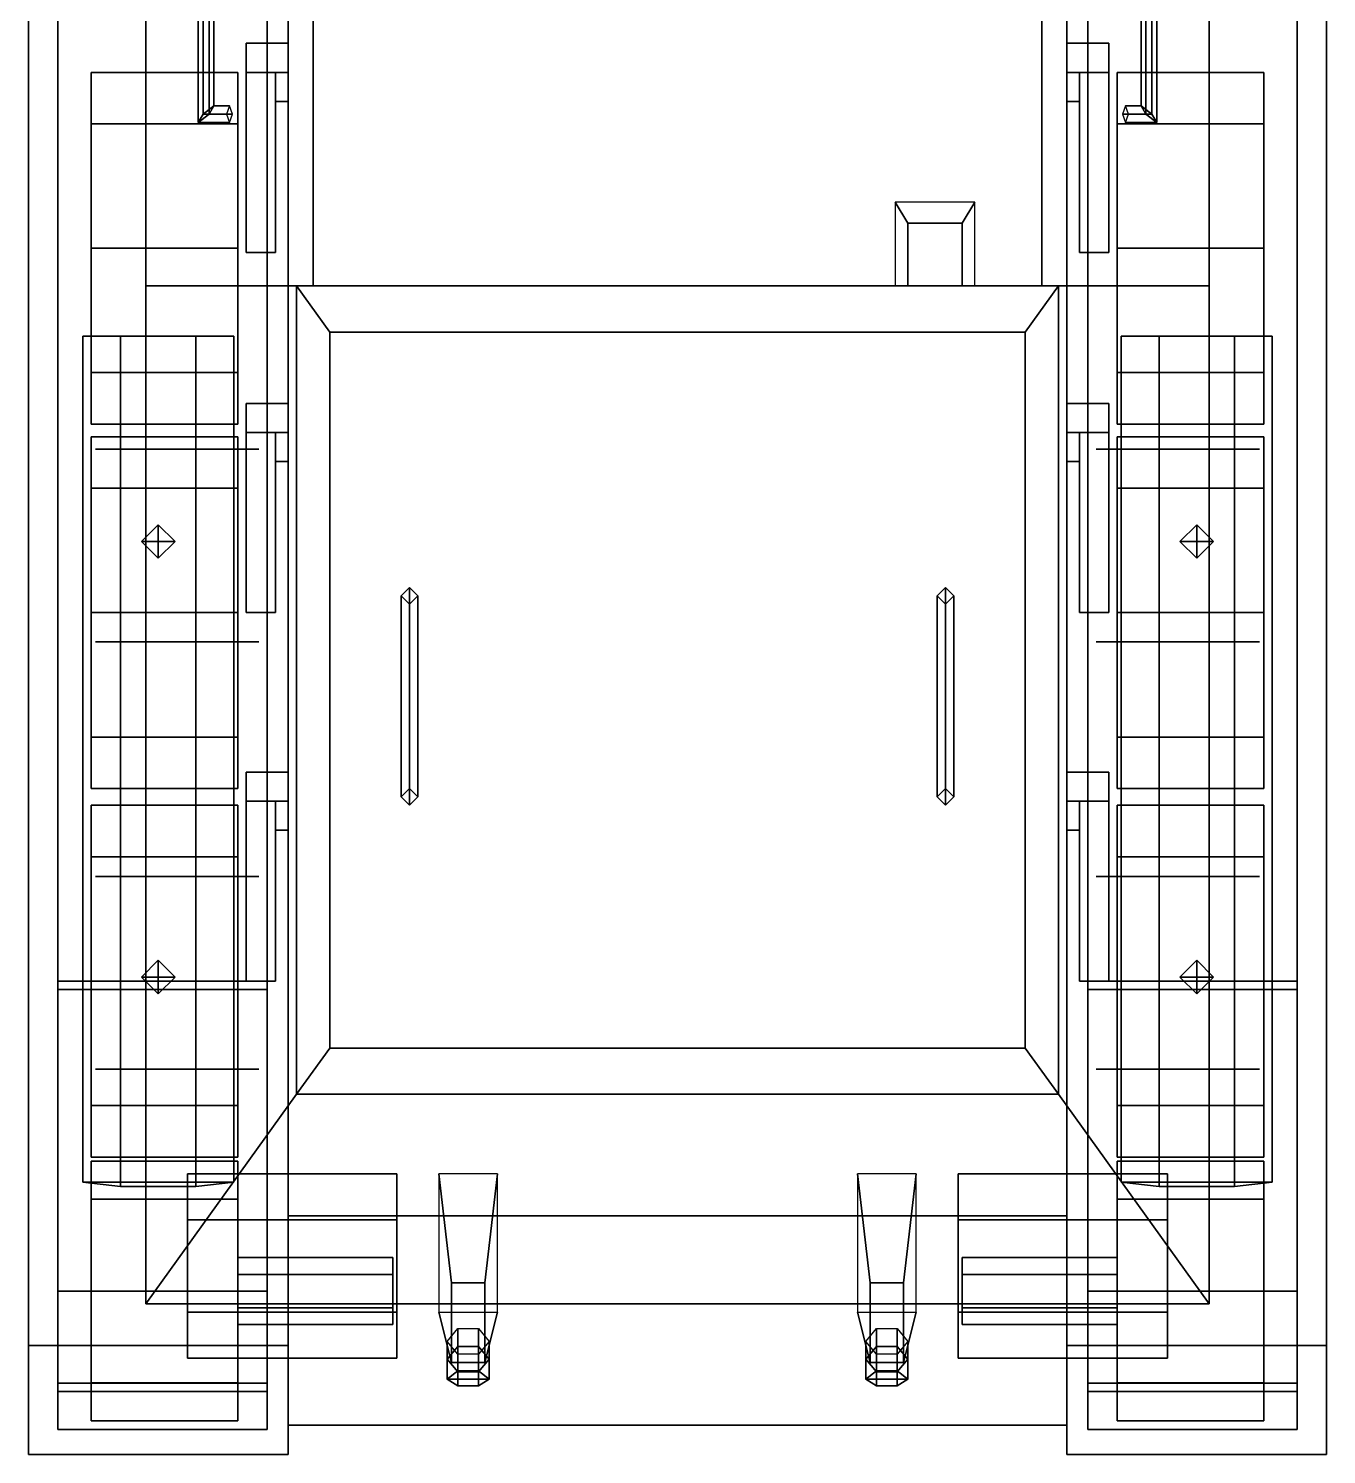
# Model space of a CAD drawing. Extents: x -1.55 to 1.55, y -2.96 to 5.2.
# Drawn here: x -1.55 to 1.55, y -2.96 to 0.445 of the extents above; entities that cross this region are included whole.
import ezdxf

# ---------------------------------------------------------------- set-up
doc = ezdxf.new("R2010")
doc.units = 0
doc.layers.get('0').update_dxf_attribs({"linetype": 'CONTINUOUS'})
for name, color, linetype in [('MUDGUARDS', 4, 'CONTINUOUS'), ('TORSION', 5, 'CONTINUOUS'), ('TRACKS', 6, 'CONTINUOUS'), ('WHEELS', 2, 'CONTINUOUS')]:
    doc.layers.add(name, color=color, linetype=linetype)

msp = doc.modelspace()

# ---------------------------------------------------------------- linework, layer by layer
for points in [[(-0.93, 2.32, 0.38), (-0.93, -2.39, 0.38), (-0.93, -2.89, 0.84), (-0.93, 2.89, 0.71)], [(-0.93, 2.89, 0.71), (-0.93, -2.89, 0.84), (-0.93, -2.6, 1.11), (-0.93, 2.37, 1.11)], [(0.93, -2.89, 0.84), (0.93, -2.39, 0.38), (0.93, 2.32, 0.38), (0.93, 2.89, 0.71)], [(0.93, -2.6, 1.11), (0.93, -2.89, 0.84), (0.93, 2.89, 0.71), (0.93, 2.37, 1.11)], [(-1.27, 2.37, 1.11), (-1.27, -0.17, 1.11), (-0.87, -0.17, 1.96), (-0.87, 1.25, 1.96)], [(-0.93, 2.37, 1.11), (-0.93, -2.6, 1.11), (-1.27, -2.6, 1.11), (-1.27, 2.37, 1.11)], [(0.87, -0.17, 1.96), (1.27, -0.17, 1.11), (1.27, 2.37, 1.11), (0.87, 1.25, 1.96)], [(1.27, 2.37, 1.11), (1.27, -2.6, 1.11), (0.93, -2.6, 1.11), (0.93, 2.37, 1.11)], [(0.93, 2.32, 0.38), (0.93, -2.39, 0.38), (-0.93, -2.39, 0.38), (-0.93, 2.32, 0.38)], [(-0.87, 1.25, 1.96), (-0.87, -0.17, 1.96), (0.87, -0.17, 1.96), (0.87, 1.25, 1.96)], [(-1.1188, 0.97, 1.5702), (-1.1447, 0.99, 1.5587), (-1.1447, 0.22, 1.5587), (-1.1188, 0.24, 1.5702)], [(-1.1447, 0.99, 1.5587), (-1.1332, 0.97, 1.5328), (-1.1332, 0.24, 1.5328), (-1.1447, 0.22, 1.5587)], [(1.1188, 0.24, 1.5702), (1.1447, 0.22, 1.5587), (1.1447, 0.99, 1.5587), (1.1188, 0.97, 1.5702)], [(1.1447, 0.22, 1.5587), (1.1332, 0.24, 1.5328), (1.1332, 0.97, 1.5328), (1.1447, 0.99, 1.5587)], [(-1.1332, 0.97, 1.5328), (-1.1073, 0.95, 1.5443), (-1.1073, 0.26, 1.5443), (-1.1332, 0.24, 1.5328)], [(-1.1073, 0.95, 1.5443), (-1.1188, 0.97, 1.5702), (-1.1188, 0.24, 1.5702), (-1.1073, 0.26, 1.5443)], [(1.1073, 0.26, 1.5443), (1.1188, 0.24, 1.5702), (1.1188, 0.97, 1.5702), (1.1073, 0.95, 1.5443)], [(1.1332, 0.24, 1.5328), (1.1073, 0.26, 1.5443), (1.1073, 0.95, 1.5443), (1.1332, 0.97, 1.5328)], [(-1.1188, 0.24, 1.5702), (-1.1447, 0.22, 1.5587), (-1.07, 0.22, 1.53), (-1.0628, 0.24, 1.5487)], [(-1.1447, 0.22, 1.5587), (-1.1332, 0.24, 1.5328), (-1.0772, 0.24, 1.5113), (-1.07, 0.22, 1.53)], [(-1.1332, 0.24, 1.5328), (-1.1073, 0.26, 1.5443), (-1.07, 0.26, 1.53), (-1.0772, 0.24, 1.5113)], [(-1.1073, 0.26, 1.5443), (-1.1188, 0.24, 1.5702), (-1.0628, 0.24, 1.5487), (-1.07, 0.26, 1.53)], [(1.1188, 0.24, 1.5702), (1.1073, 0.26, 1.5443), (1.07, 0.26, 1.53), (1.0628, 0.24, 1.5487)], [(1.1447, 0.22, 1.5587), (1.1188, 0.24, 1.5702), (1.0628, 0.24, 1.5487), (1.07, 0.22, 1.53)], [(1.1073, 0.26, 1.5443), (1.1332, 0.24, 1.5328), (1.0772, 0.24, 1.5113), (1.07, 0.26, 1.53)], [(1.1332, 0.24, 1.5328), (1.1447, 0.22, 1.5587), (1.07, 0.22, 1.53), (1.0772, 0.24, 1.5113)], [(0.55, -0.17, 2.02), (0.55, -0.02, 2.02), (0.52, 0.03, 1.96), (0.52, -0.17, 1.96)], [(0.55, -0.02, 2.02), (0.68, -0.02, 2.02), (0.71, 0.03, 1.96), (0.52, 0.03, 1.96)], [(0.71, -0.17, 1.96), (0.71, 0.03, 1.96), (0.68, -0.02, 2.02), (0.68, -0.17, 2.02)], [(0.68, -0.17, 2.02), (0.68, -0.02, 2.02), (0.55, -0.02, 2.02), (0.55, -0.17, 2.02)], [(-1.27, -0.17, 1.11), (-1.27, -2.6, 1.11), (-0.91, -2.1, 1.59), (-0.91, -0.17, 1.59)], [(-0.87, -0.17, 1.96), (-1.27, -0.17, 1.11), (1.27, -0.17, 1.11), (0.87, -0.17, 1.96)], [(-0.91, -0.17, 1.59), (-0.91, -2.1, 1.59), (-0.83, -1.99, 1.69), (-0.83, -0.28, 1.69)], [(0.83, -0.28, 1.69), (0.91, -0.17, 1.59), (-0.91, -0.17, 1.59), (-0.83, -0.28, 1.69)], [(0.52, -0.17, 1.96), (0.71, -0.17, 1.96), (0.68, -0.17, 2.02), (0.55, -0.17, 2.02)], [(0.83, -1.99, 1.69), (0.91, -2.1, 1.59), (0.91, -0.17, 1.59), (0.83, -0.28, 1.69)], [(0.91, -2.1, 1.59), (1.27, -2.6, 1.11), (1.27, -0.17, 1.11), (0.91, -0.17, 1.59)], [(-1.15, -0.29, 1.4141), (-1.33, -0.29, 1.4141), (-1.42, -0.29, 1.57), (-1.06, -0.29, 1.57)], [(-1.06, -0.29, 1.57), (-1.42, -0.29, 1.57), (-1.33, -0.29, 1.7259), (-1.15, -0.29, 1.7259)], [(-1.42, -0.29, 1.57), (-1.33, -0.29, 1.4141), (-1.33, -2.32, 1.4141), (-1.42, -2.31, 1.57)], [(-1.33, -0.29, 1.7259), (-1.42, -0.29, 1.57), (-1.42, -2.31, 1.57), (-1.33, -2.31, 1.7259)], [(-1.33, -0.29, 1.4141), (-1.15, -0.29, 1.4141), (-1.15, -2.32, 1.4141), (-1.33, -2.32, 1.4141)], [(-1.15, -0.29, 1.7259), (-1.33, -0.29, 1.7259), (-1.33, -2.31, 1.7259), (-1.15, -2.31, 1.7259)], [(-1.15, -0.29, 1.4141), (-1.06, -0.29, 1.57), (-1.06, -2.31, 1.57), (-1.15, -2.32, 1.4141)], [(-1.06, -0.29, 1.57), (-1.15, -0.29, 1.7259), (-1.15, -2.31, 1.7259), (-1.06, -2.31, 1.57)], [(-0.83, -0.28, 1.69), (-0.83, -1.99, 1.69), (0.83, -1.99, 1.69), (0.83, -0.28, 1.69)], [(1.15, -0.29, 1.7259), (1.06, -0.29, 1.57), (1.06, -2.31, 1.57), (1.15, -2.31, 1.7259)], [(1.06, -0.29, 1.57), (1.15, -0.29, 1.4141), (1.15, -2.32, 1.4141), (1.06, -2.31, 1.57)], [(1.42, -0.29, 1.57), (1.06, -0.29, 1.57), (1.15, -0.29, 1.7259), (1.33, -0.29, 1.7259)], [(1.33, -0.29, 1.4141), (1.15, -0.29, 1.4141), (1.06, -0.29, 1.57), (1.42, -0.29, 1.57)], [(1.33, -0.29, 1.7259), (1.15, -0.29, 1.7259), (1.15, -2.31, 1.7259), (1.33, -2.31, 1.7259)], [(1.15, -0.29, 1.4141), (1.33, -0.29, 1.4141), (1.33, -2.32, 1.4141), (1.15, -2.32, 1.4141)], [(1.42, -0.29, 1.57), (1.33, -0.29, 1.7259), (1.33, -2.31, 1.7259), (1.42, -2.31, 1.57)], [(1.33, -0.29, 1.4141), (1.42, -0.29, 1.57), (1.42, -2.31, 1.57), (1.33, -2.32, 1.4141)], [(-1.3, -0.56, 1.33), (-1.1, -0.56, 1.33), (-1, -0.56, 1.47), (-1.39, -0.56, 1.47)], [(-1.1, -0.56, 1.33), (-1.3, -0.56, 1.33), (-1.39, -0.56, 1.47), (-1, -0.56, 1.47)], [(1.3, -0.56, 1.33), (1.1, -0.56, 1.33), (1, -0.56, 1.47), (1.39, -0.56, 1.47)], [(1.1, -0.56, 1.33), (1.3, -0.56, 1.33), (1.39, -0.56, 1.47), (1, -0.56, 1.47)], [(-1.24, -0.74, 1.72), (-1.28, -0.78, 1.72), (-1.24, -0.78, 1.78)], [(-1.2, -0.78, 1.72), (-1.24, -0.74, 1.72), (-1.24, -0.78, 1.78)], [(1.24, -0.74, 1.72), (1.2, -0.78, 1.72), (1.24, -0.78, 1.78)], [(1.28, -0.78, 1.72), (1.24, -0.74, 1.72), (1.24, -0.78, 1.78)], [(-1.28, -0.78, 1.72), (-1.24, -0.82, 1.72), (-1.24, -0.78, 1.78)], [(-1.24, -0.82, 1.72), (-1.2, -0.78, 1.72), (-1.24, -0.78, 1.78)], [(1.2, -0.78, 1.72), (1.24, -0.82, 1.72), (1.24, -0.78, 1.78)], [(1.24, -0.82, 1.72), (1.28, -0.78, 1.72), (1.24, -0.78, 1.78)], [(-0.66, -0.91, 1.83), (-0.64, -0.89, 1.85), (-0.64, -0.89, 1.69), (-0.66, -0.91, 1.69)], [(-0.64, -0.89, 1.85), (-0.66, -0.91, 1.83), (-0.66, -1.39, 1.83), (-0.64, -1.41, 1.85)], [(-0.64, -0.93, 1.81), (-0.66, -0.91, 1.83), (-0.66, -0.91, 1.69), (-0.64, -0.93, 1.69)], [(-0.66, -0.91, 1.83), (-0.64, -0.93, 1.81), (-0.64, -1.37, 1.81), (-0.66, -1.39, 1.83)], [(-0.64, -0.89, 1.85), (-0.62, -0.91, 1.83), (-0.62, -0.91, 1.69), (-0.64, -0.89, 1.69)], [(-0.62, -0.91, 1.83), (-0.64, -0.89, 1.85), (-0.64, -1.41, 1.85), (-0.62, -1.39, 1.83)], [(-0.62, -0.91, 1.83), (-0.64, -0.93, 1.81), (-0.64, -0.93, 1.69), (-0.62, -0.91, 1.69)], [(-0.64, -0.93, 1.81), (-0.62, -0.91, 1.83), (-0.62, -1.39, 1.83), (-0.64, -1.37, 1.81)], [(0.62, -0.91, 1.83), (0.64, -0.89, 1.85), (0.64, -0.89, 1.69), (0.62, -0.91, 1.69)], [(0.64, -0.89, 1.85), (0.62, -0.91, 1.83), (0.62, -1.39, 1.83), (0.64, -1.41, 1.85)], [(0.64, -0.93, 1.81), (0.62, -0.91, 1.83), (0.62, -0.91, 1.69), (0.64, -0.93, 1.69)], [(0.62, -0.91, 1.83), (0.64, -0.93, 1.81), (0.64, -1.37, 1.81), (0.62, -1.39, 1.83)], [(0.64, -0.89, 1.85), (0.66, -0.91, 1.83), (0.66, -0.91, 1.69), (0.64, -0.89, 1.69)], [(0.66, -0.91, 1.83), (0.64, -0.89, 1.85), (0.64, -1.41, 1.85), (0.66, -1.39, 1.83)], [(0.66, -0.91, 1.83), (0.64, -0.93, 1.81), (0.64, -0.93, 1.69), (0.66, -0.91, 1.69)], [(0.64, -0.93, 1.81), (0.66, -0.91, 1.83), (0.66, -1.39, 1.83), (0.64, -1.37, 1.81)], [(-1.3, -1.02, 1.33), (-1.1, -1.02, 1.33), (-1, -1.02, 1.47), (-1.39, -1.02, 1.47)], [(-1.1, -1.02, 1.33), (-1.3, -1.02, 1.33), (-1.39, -1.02, 1.47), (-1, -1.02, 1.47)], [(1.3, -1.02, 1.33), (1.1, -1.02, 1.33), (1, -1.02, 1.47), (1.39, -1.02, 1.47)], [(1.1, -1.02, 1.33), (1.3, -1.02, 1.33), (1.39, -1.02, 1.47), (1, -1.02, 1.47)], [(-0.66, -1.39, 1.83), (-0.64, -1.37, 1.81), (-0.64, -1.37, 1.69), (-0.66, -1.39, 1.69)], [(-0.64, -1.41, 1.85), (-0.66, -1.39, 1.83), (-0.66, -1.39, 1.69), (-0.64, -1.41, 1.69)], [(-0.64, -1.37, 1.81), (-0.62, -1.39, 1.83), (-0.62, -1.39, 1.69), (-0.64, -1.37, 1.69)], [(-0.62, -1.39, 1.83), (-0.64, -1.41, 1.85), (-0.64, -1.41, 1.69), (-0.62, -1.39, 1.69)], [(0.62, -1.39, 1.83), (0.64, -1.37, 1.81), (0.64, -1.37, 1.69), (0.62, -1.39, 1.69)], [(0.64, -1.41, 1.85), (0.62, -1.39, 1.83), (0.62, -1.39, 1.69), (0.64, -1.41, 1.69)], [(0.64, -1.37, 1.81), (0.66, -1.39, 1.83), (0.66, -1.39, 1.69), (0.64, -1.37, 1.69)], [(0.66, -1.39, 1.83), (0.64, -1.41, 1.85), (0.64, -1.41, 1.69), (0.66, -1.39, 1.69)], [(-1.3, -1.58, 1.33), (-1.1, -1.58, 1.33), (-1, -1.58, 1.47), (-1.39, -1.58, 1.47)], [(-1.1, -1.58, 1.33), (-1.3, -1.58, 1.33), (-1.39, -1.58, 1.47), (-1, -1.58, 1.47)], [(1.3, -1.58, 1.33), (1.1, -1.58, 1.33), (1, -1.58, 1.47), (1.39, -1.58, 1.47)], [(1.1, -1.58, 1.33), (1.3, -1.58, 1.33), (1.39, -1.58, 1.47), (1, -1.58, 1.47)], [(-1.24, -1.78, 1.72), (-1.28, -1.82, 1.72), (-1.24, -1.82, 1.78)], [(-1.2, -1.82, 1.72), (-1.24, -1.78, 1.72), (-1.24, -1.82, 1.78)], [(1.24, -1.78, 1.72), (1.2, -1.82, 1.72), (1.24, -1.82, 1.78)], [(1.28, -1.82, 1.72), (1.24, -1.78, 1.72), (1.24, -1.82, 1.78)], [(-1.28, -1.82, 1.72), (-1.24, -1.86, 1.72), (-1.24, -1.82, 1.78)], [(-1.24, -1.86, 1.72), (-1.2, -1.82, 1.72), (-1.24, -1.82, 1.78)], [(1.2, -1.82, 1.72), (1.24, -1.86, 1.72), (1.24, -1.82, 1.78)], [(1.24, -1.86, 1.72), (1.28, -1.82, 1.72), (1.24, -1.82, 1.78)], [(-0.83, -1.99, 1.69), (-0.91, -2.1, 1.59), (0.91, -2.1, 1.59), (0.83, -1.99, 1.69)], [(-1.1, -2.04, 1.33), (-1.3, -2.04, 1.33), (-1.39, -2.04, 1.47), (-1, -2.04, 1.47)], [(-1.3, -2.04, 1.33), (-1.1, -2.04, 1.33), (-1, -2.04, 1.47), (-1.39, -2.04, 1.47)], [(1.1, -2.04, 1.33), (1.3, -2.04, 1.33), (1.39, -2.04, 1.47), (1, -2.04, 1.47)], [(1.3, -2.04, 1.33), (1.1, -2.04, 1.33), (1, -2.04, 1.47), (1.39, -2.04, 1.47)], [(-0.91, -2.1, 1.59), (-1.27, -2.6, 1.11), (1.27, -2.6, 1.11), (0.91, -2.1, 1.59)], [(-1.06, -2.31, 1.57), (-1.42, -2.31, 1.57), (-1.33, -2.32, 1.4141), (-1.15, -2.32, 1.4141)], [(-1.15, -2.31, 1.7259), (-1.33, -2.31, 1.7259), (-1.42, -2.31, 1.57), (-1.06, -2.31, 1.57)], [(-1.17, -2.73, 1.52), (-1.17, -2.29, 1.52), (-1.17, -2.4, 1.3295), (-1.17, -2.62, 1.3295)], [(-0.67, -2.29, 1.52), (-0.67, -2.4, 1.3295), (-1.17, -2.4, 1.3295), (-1.17, -2.29, 1.52)], [(-1.17, -2.62, 1.7105), (-1.17, -2.4, 1.7105), (-1.17, -2.29, 1.52), (-1.17, -2.73, 1.52)], [(-0.67, -2.4, 1.7105), (-0.67, -2.29, 1.52), (-1.17, -2.29, 1.52), (-1.17, -2.4, 1.7105)], [(-0.67, -2.62, 1.3295), (-0.67, -2.4, 1.3295), (-0.67, -2.29, 1.52), (-0.67, -2.73, 1.52)], [(-0.67, -2.73, 1.52), (-0.67, -2.29, 1.52), (-0.67, -2.4, 1.7105), (-0.67, -2.62, 1.7105)], [(-0.57, -2.62, 1.07), (-0.54, -2.74, 1.21), (-0.54, -2.55, 1.39), (-0.57, -2.29, 1.39)], [(-0.57, -2.29, 1.39), (-0.54, -2.55, 1.39), (-0.46, -2.55, 1.39), (-0.43, -2.29, 1.39)], [(-0.46, -2.55, 1.39), (-0.46, -2.74, 1.21), (-0.43, -2.62, 1.07), (-0.43, -2.29, 1.39)], [(0.43, -2.29, 1.39), (0.46, -2.55, 1.39), (0.54, -2.55, 1.39), (0.57, -2.29, 1.39)], [(0.43, -2.62, 1.07), (0.46, -2.74, 1.21), (0.46, -2.55, 1.39), (0.43, -2.29, 1.39)], [(0.54, -2.55, 1.39), (0.54, -2.74, 1.21), (0.57, -2.62, 1.07), (0.57, -2.29, 1.39)], [(1.17, -2.4, 1.7105), (1.17, -2.29, 1.52), (0.67, -2.29, 1.52), (0.67, -2.4, 1.7105)], [(1.17, -2.29, 1.52), (1.17, -2.4, 1.3295), (0.67, -2.4, 1.3295), (0.67, -2.29, 1.52)], [(0.67, -2.62, 1.7105), (0.67, -2.4, 1.7105), (0.67, -2.29, 1.52), (0.67, -2.73, 1.52)], [(0.67, -2.73, 1.52), (0.67, -2.29, 1.52), (0.67, -2.4, 1.3295), (0.67, -2.62, 1.3295)], [(1.33, -2.31, 1.7259), (1.15, -2.31, 1.7259), (1.06, -2.31, 1.57), (1.42, -2.31, 1.57)], [(1.42, -2.31, 1.57), (1.06, -2.31, 1.57), (1.15, -2.32, 1.4141), (1.33, -2.32, 1.4141)], [(1.17, -2.73, 1.52), (1.17, -2.29, 1.52), (1.17, -2.4, 1.7105), (1.17, -2.62, 1.7105)], [(1.17, -2.62, 1.3295), (1.17, -2.4, 1.3295), (1.17, -2.29, 1.52), (1.17, -2.73, 1.52)], [(-0.67, -2.62, 1.7105), (-0.67, -2.4, 1.7105), (-1.17, -2.4, 1.7105), (-1.17, -2.62, 1.7105)], [(-0.67, -2.4, 1.3295), (-0.67, -2.62, 1.3295), (-1.17, -2.62, 1.3295), (-1.17, -2.4, 1.3295)], [(-0.93, -2.89, 0.84), (-0.93, -2.39, 0.38), (0.93, -2.39, 0.38), (0.93, -2.89, 0.84)], [(1.17, -2.62, 1.7105), (1.17, -2.4, 1.7105), (0.67, -2.4, 1.7105), (0.67, -2.62, 1.7105)], [(1.17, -2.4, 1.3295), (1.17, -2.62, 1.3295), (0.67, -2.62, 1.3295), (0.67, -2.4, 1.3295)], [(-0.68, -2.53, 0.6293), (-0.68, -2.49, 0.56), (-1.05, -2.49, 0.56), (-1.05, -2.53, 0.6293)], [(-0.68, -2.49, 0.56), (-0.68, -2.53, 0.4907), (-1.05, -2.53, 0.4907), (-1.05, -2.49, 0.56)], [(-0.68, -2.53, 0.4907), (-0.68, -2.49, 0.56), (-0.68, -2.61, 0.6293), (-0.68, -2.65, 0.56)], [(0.68, -2.61, 0.6293), (0.68, -2.61, 0.6293), (0.68, -2.49, 0.56), (0.68, -2.53, 0.4907)], [(1.05, -2.53, 0.6293), (1.05, -2.49, 0.56), (0.68, -2.49, 0.56), (0.68, -2.53, 0.6293)], [(1.05, -2.49, 0.56), (1.05, -2.53, 0.4907), (0.68, -2.53, 0.4907), (0.68, -2.49, 0.56)], [(-0.68, -2.61, 0.6293), (-0.68, -2.53, 0.6293), (-1.05, -2.53, 0.6293), (-1.05, -2.61, 0.6293)], [(-0.68, -2.53, 0.4907), (-0.68, -2.61, 0.4907), (-1.05, -2.61, 0.4907), (-1.05, -2.53, 0.4907)], [(-0.68, -2.61, 0.4907), (-0.68, -2.53, 0.4907), (-0.68, -2.65, 0.56), (-0.68, -2.61, 0.4907)], [(-0.54, -2.55, 1.39), (-0.54, -2.74, 1.21), (-0.46, -2.74, 1.21), (-0.46, -2.55, 1.39)], [(0.46, -2.55, 1.39), (0.46, -2.74, 1.21), (0.54, -2.74, 1.21), (0.54, -2.55, 1.39)], [(0.68, -2.65, 0.56), (0.68, -2.61, 0.6293), (0.68, -2.53, 0.4907), (0.68, -2.61, 0.4907)], [(1.05, -2.61, 0.6293), (1.05, -2.53, 0.6293), (0.68, -2.53, 0.6293), (0.68, -2.61, 0.6293)], [(1.05, -2.53, 0.4907), (1.05, -2.61, 0.4907), (0.68, -2.61, 0.4907), (0.68, -2.53, 0.4907)], [(-0.67, -2.62, 1.3295), (-0.67, -2.73, 1.52), (-1.17, -2.73, 1.52), (-1.17, -2.62, 1.3295)], [(-0.67, -2.73, 1.52), (-0.67, -2.62, 1.7105), (-1.17, -2.62, 1.7105), (-1.17, -2.73, 1.52)], [(-0.68, -2.65, 0.56), (-0.68, -2.61, 0.6293), (-1.05, -2.61, 0.6293), (-1.05, -2.65, 0.56)], [(-0.68, -2.61, 0.4907), (-0.68, -2.65, 0.56), (-1.05, -2.65, 0.56), (-1.05, -2.61, 0.4907)], [(-0.93, -2.6, 1.11), (-0.93, -2.89, 0.84), (0.93, -2.89, 0.84), (0.93, -2.6, 1.11)], [(-0.43, -2.62, 1.07), (-0.46, -2.74, 1.21), (-0.54, -2.74, 1.21), (-0.57, -2.62, 1.07)], [(0.57, -2.62, 1.07), (0.54, -2.74, 1.21), (0.46, -2.74, 1.21), (0.43, -2.62, 1.07)], [(1.17, -2.73, 1.52), (1.17, -2.62, 1.7105), (0.67, -2.62, 1.7105), (0.67, -2.73, 1.52)], [(1.17, -2.62, 1.3295), (1.17, -2.73, 1.52), (0.67, -2.73, 1.52), (0.67, -2.62, 1.3295)], [(1.05, -2.65, 0.56), (1.05, -2.61, 0.6293), (0.68, -2.61, 0.6293), (0.68, -2.65, 0.56)], [(1.05, -2.61, 0.4907), (1.05, -2.65, 0.56), (0.68, -2.65, 0.56), (0.68, -2.61, 0.4907)], [(-0.55, -2.69, 1.17), (-0.525, -2.6594, 1.1394), (-0.525, -2.7018, 1.097), (-0.55, -2.7324, 1.1276)], [(-0.525, -2.6594, 1.1394), (-0.475, -2.6594, 1.1394), (-0.475, -2.7018, 1.097), (-0.525, -2.7018, 1.097)], [(-0.475, -2.6594, 1.1394), (-0.45, -2.69, 1.17), (-0.45, -2.7324, 1.1276), (-0.475, -2.7018, 1.097)], [(0.45, -2.69, 1.17), (0.475, -2.6594, 1.1394), (0.475, -2.7018, 1.097), (0.45, -2.7324, 1.1276)], [(0.475, -2.6594, 1.1394), (0.525, -2.6594, 1.1394), (0.525, -2.7018, 1.097), (0.475, -2.7018, 1.097)], [(0.525, -2.6594, 1.1394), (0.55, -2.69, 1.17), (0.55, -2.7324, 1.1276), (0.525, -2.7018, 1.097)], [(-0.525, -2.7206, 1.2006), (-0.55, -2.69, 1.17), (-0.55, -2.7324, 1.1276), (-0.525, -2.763, 1.1582)], [(-0.55, -2.7324, 1.1276), (-0.525, -2.7018, 1.097), (-0.525, -2.76, 1.06), (-0.55, -2.78, 1.11)], [(-0.525, -2.7018, 1.097), (-0.475, -2.7018, 1.097), (-0.475, -2.76, 1.06), (-0.525, -2.76, 1.06)], [(-0.475, -2.7206, 1.2006), (-0.525, -2.7206, 1.2006), (-0.525, -2.763, 1.1582), (-0.475, -2.763, 1.1582)], [(-0.45, -2.69, 1.17), (-0.475, -2.7206, 1.2006), (-0.475, -2.763, 1.1582), (-0.45, -2.7324, 1.1276)], [(-0.475, -2.7018, 1.097), (-0.45, -2.7324, 1.1276), (-0.45, -2.78, 1.11), (-0.475, -2.76, 1.06)], [(0.475, -2.7206, 1.2006), (0.45, -2.69, 1.17), (0.45, -2.7324, 1.1276), (0.475, -2.763, 1.1582)], [(0.45, -2.7324, 1.1276), (0.475, -2.7018, 1.097), (0.475, -2.76, 1.06), (0.45, -2.78, 1.11)], [(0.475, -2.7018, 1.097), (0.525, -2.7018, 1.097), (0.525, -2.76, 1.06), (0.475, -2.76, 1.06)], [(0.525, -2.7206, 1.2006), (0.475, -2.7206, 1.2006), (0.475, -2.763, 1.1582), (0.525, -2.763, 1.1582)], [(0.55, -2.69, 1.17), (0.525, -2.7206, 1.2006), (0.525, -2.763, 1.1582), (0.55, -2.7324, 1.1276)], [(0.525, -2.7018, 1.097), (0.55, -2.7324, 1.1276), (0.55, -2.78, 1.11), (0.525, -2.76, 1.06)], [(-0.525, -2.763, 1.1582), (-0.55, -2.7324, 1.1276), (-0.55, -2.78, 1.11), (-0.525, -2.7961, 1.16)], [(-0.45, -2.7324, 1.1276), (-0.475, -2.763, 1.1582), (-0.475, -2.7961, 1.16), (-0.45, -2.78, 1.11)], [(0.475, -2.763, 1.1582), (0.45, -2.7324, 1.1276), (0.45, -2.78, 1.11), (0.475, -2.7961, 1.16)], [(0.55, -2.7324, 1.1276), (0.525, -2.763, 1.1582), (0.525, -2.7961, 1.16), (0.55, -2.78, 1.11)], [(-0.45, -2.78, 1.11), (-0.55, -2.78, 1.11), (-0.525, -2.76, 1.06), (-0.475, -2.76, 1.06)], [(-0.475, -2.7961, 1.16), (-0.525, -2.7961, 1.16), (-0.55, -2.78, 1.11), (-0.45, -2.78, 1.11)], [(-0.475, -2.763, 1.1582), (-0.525, -2.763, 1.1582), (-0.525, -2.7961, 1.16), (-0.475, -2.7961, 1.16)], [(0.55, -2.78, 1.11), (0.45, -2.78, 1.11), (0.475, -2.76, 1.06), (0.525, -2.76, 1.06)], [(0.525, -2.7961, 1.16), (0.475, -2.7961, 1.16), (0.45, -2.78, 1.11), (0.55, -2.78, 1.11)], [(0.525, -2.763, 1.1582), (0.475, -2.763, 1.1582), (0.475, -2.7961, 1.16), (0.525, -2.7961, 1.16)]]:
    msp.add_3dface(points)
at = {"layer": 'MUDGUARDS'}
for points in [[(-0.93, -2.7, 1.11), (-0.93, 2.86, 1.11), (-1.55, 2.86, 1.11), (-1.55, -2.7, 1.11)], [(-1.55, -2.7, 1.11), (-1.55, 2.86, 1.11), (-0.93, 2.86, 1.11), (-0.93, -2.7, 1.11)], [(0.93, -2.7, 1.11), (0.93, 2.86, 1.11), (1.55, 2.86, 1.11), (1.55, -2.7, 1.11)], [(1.55, -2.7, 1.11), (1.55, 2.86, 1.11), (0.93, 2.86, 1.11), (0.93, -2.7, 1.11)], [(-0.93, -2.7, 1.11), (-0.93, -2.6, 1.11), (-0.93, -2.89, 0.84), (-0.93, -2.96, 0.95)], [(-0.93, -2.96, 0.95), (-0.93, -2.89, 0.84), (-0.93, -2.6, 1.11), (-0.93, -2.7, 1.11)], [(0.93, -2.7, 1.11), (0.93, -2.6, 1.11), (0.93, -2.89, 0.84), (0.93, -2.96, 0.95)], [(0.93, -2.96, 0.95), (0.93, -2.89, 0.84), (0.93, -2.6, 1.11), (0.93, -2.7, 1.11)], [(-0.93, -2.96, 0.95), (-0.93, -2.7, 1.11), (-1.55, -2.7, 1.11), (-1.55, -2.96, 0.95)], [(-1.55, -2.96, 0.95), (-1.55, -2.7, 1.11), (-0.93, -2.7, 1.11), (-0.93, -2.96, 0.95)], [(1.55, -2.96, 0.95), (1.55, -2.7, 1.11), (0.93, -2.7, 1.11), (0.93, -2.96, 0.95)], [(0.93, -2.96, 0.95), (0.93, -2.7, 1.11), (1.55, -2.7, 1.11), (1.55, -2.96, 0.95)]]:
    msp.add_3dface(points, dxfattribs=at)
at = {"layer": 'TORSION'}
for points in [[(-0.93, 0.4093, 0.44), (-0.93, 0.34, 0.4), (-1.03, 0.34, 0.4), (-1.03, 0.4093, 0.44)], [(-1.03, 0.4093, 0.44), (-1.03, 0.34, 0.4), (-1.03, 0.34, 0.56), (-1.03, 0.4093, 0.52)], [(-0.93, 0.4093, 0.52), (-0.93, 0.4093, 0.44), (-1.03, 0.4093, 0.44), (-1.03, 0.4093, 0.52)], [(-0.93, 0.34, 0.56), (-0.93, 0.4093, 0.52), (-1.03, 0.4093, 0.52), (-1.03, 0.34, 0.56)], [(1.03, 0.4093, 0.44), (1.03, 0.34, 0.4), (0.93, 0.34, 0.4), (0.93, 0.4093, 0.44)], [(1.03, 0.34, 0.56), (1.03, 0.4093, 0.52), (0.93, 0.4093, 0.52), (0.93, 0.34, 0.56)], [(1.03, 0.4093, 0.52), (1.03, 0.4093, 0.44), (0.93, 0.4093, 0.44), (0.93, 0.4093, 0.52)], [(1.03, 0.34, 0.56), (1.03, 0.34, 0.4), (1.03, 0.4093, 0.44), (1.03, 0.4093, 0.52)], [(-1.03, 0.34, 0.4), (-1.03, -0.09, 0.38), (-1.03, -0.09, 0.52), (-1.03, 0.34, 0.56)], [(-0.96, 0.34, 0.4), (-0.96, -0.09, 0.38), (-1.03, -0.09, 0.38), (-1.03, 0.34, 0.4)], [(-1.03, 0.34, 0.56), (-1.03, -0.09, 0.52), (-0.96, -0.09, 0.52), (-0.96, 0.34, 0.56)], [(-0.96, -0.09, 0.52), (-0.96, -0.09, 0.38), (-0.96, 0.34, 0.4), (-0.96, 0.34, 0.56)], [(-0.93, 0.34, 0.4), (-0.93, 0.2707, 0.44), (-0.96, 0.2707, 0.44), (-0.96, 0.34, 0.4)], [(-0.93, 0.2707, 0.52), (-0.93, 0.34, 0.56), (-0.96, 0.34, 0.56), (-0.96, 0.2707, 0.52)], [(0.96, 0.34, 0.4), (0.96, 0.2707, 0.44), (0.93, 0.2707, 0.44), (0.93, 0.34, 0.4)], [(0.96, 0.2707, 0.52), (0.96, 0.34, 0.56), (0.93, 0.34, 0.56), (0.93, 0.2707, 0.52)], [(0.96, 0.34, 0.4), (0.96, -0.09, 0.38), (0.96, -0.09, 0.52), (0.96, 0.34, 0.56)], [(1.03, 0.34, 0.4), (1.03, -0.09, 0.38), (0.96, -0.09, 0.38), (0.96, 0.34, 0.4)], [(0.96, 0.34, 0.56), (0.96, -0.09, 0.52), (1.03, -0.09, 0.52), (1.03, 0.34, 0.56)], [(1.03, -0.09, 0.52), (1.03, -0.09, 0.38), (1.03, 0.34, 0.4), (1.03, 0.34, 0.56)], [(-0.93, 0.2707, 0.44), (-0.93, 0.2707, 0.52), (-0.96, 0.2707, 0.52), (-0.96, 0.2707, 0.44)], [(0.96, 0.2707, 0.44), (0.96, 0.2707, 0.52), (0.93, 0.2707, 0.52), (0.93, 0.2707, 0.44)], [(-1.03, -0.09, 0.52), (-1.03, -0.09, 0.38), (-0.96, -0.09, 0.38), (-0.96, -0.09, 0.52)], [(0.96, -0.09, 0.52), (0.96, -0.09, 0.38), (1.03, -0.09, 0.38), (1.03, -0.09, 0.52)], [(-1.03, -0.4507, 0.44), (-1.03, -0.52, 0.4), (-1.03, -0.52, 0.56), (-1.03, -0.4507, 0.52)], [(-0.93, -0.4507, 0.44), (-0.93, -0.52, 0.4), (-1.03, -0.52, 0.4), (-1.03, -0.4507, 0.44)], [(-0.93, -0.52, 0.56), (-0.93, -0.4507, 0.52), (-1.03, -0.4507, 0.52), (-1.03, -0.52, 0.56)], [(-0.93, -0.4507, 0.52), (-0.93, -0.4507, 0.44), (-1.03, -0.4507, 0.44), (-1.03, -0.4507, 0.52)], [(1.03, -0.4507, 0.44), (1.03, -0.52, 0.4), (0.93, -0.52, 0.4), (0.93, -0.4507, 0.44)], [(1.03, -0.4507, 0.52), (1.03, -0.4507, 0.44), (0.93, -0.4507, 0.44), (0.93, -0.4507, 0.52)], [(1.03, -0.52, 0.56), (1.03, -0.4507, 0.52), (0.93, -0.4507, 0.52), (0.93, -0.52, 0.56)], [(1.03, -0.52, 0.56), (1.03, -0.52, 0.4), (1.03, -0.4507, 0.44), (1.03, -0.4507, 0.52)], [(-1.03, -0.52, 0.4), (-1.03, -0.95, 0.38), (-1.03, -0.95, 0.52), (-1.03, -0.52, 0.56)], [(-0.96, -0.52, 0.4), (-0.96, -0.95, 0.38), (-1.03, -0.95, 0.38), (-1.03, -0.52, 0.4)], [(-1.03, -0.52, 0.56), (-1.03, -0.95, 0.52), (-0.96, -0.95, 0.52), (-0.96, -0.52, 0.56)], [(-0.93, -0.52, 0.4), (-0.93, -0.5893, 0.44), (-0.96, -0.5893, 0.44), (-0.96, -0.52, 0.4)], [(-0.96, -0.95, 0.52), (-0.96, -0.95, 0.38), (-0.96, -0.52, 0.4), (-0.96, -0.52, 0.56)], [(-0.93, -0.5893, 0.52), (-0.93, -0.52, 0.56), (-0.96, -0.52, 0.56), (-0.96, -0.5893, 0.52)], [(0.96, -0.52, 0.4), (0.96, -0.5893, 0.44), (0.93, -0.5893, 0.44), (0.93, -0.52, 0.4)], [(0.96, -0.5893, 0.52), (0.96, -0.52, 0.56), (0.93, -0.52, 0.56), (0.93, -0.5893, 0.52)], [(0.96, -0.52, 0.4), (0.96, -0.95, 0.38), (0.96, -0.95, 0.52), (0.96, -0.52, 0.56)], [(1.03, -0.52, 0.4), (1.03, -0.95, 0.38), (0.96, -0.95, 0.38), (0.96, -0.52, 0.4)], [(0.96, -0.52, 0.56), (0.96, -0.95, 0.52), (1.03, -0.95, 0.52), (1.03, -0.52, 0.56)], [(1.03, -0.95, 0.52), (1.03, -0.95, 0.38), (1.03, -0.52, 0.4), (1.03, -0.52, 0.56)], [(-0.93, -0.5893, 0.44), (-0.93, -0.5893, 0.52), (-0.96, -0.5893, 0.52), (-0.96, -0.5893, 0.44)], [(0.96, -0.5893, 0.44), (0.96, -0.5893, 0.52), (0.93, -0.5893, 0.52), (0.93, -0.5893, 0.44)], [(-1.03, -0.95, 0.52), (-1.03, -0.95, 0.38), (-0.96, -0.95, 0.38), (-0.96, -0.95, 0.52)], [(0.96, -0.95, 0.52), (0.96, -0.95, 0.38), (1.03, -0.95, 0.38), (1.03, -0.95, 0.52)], [(-0.93, -1.3307, 0.44), (-0.93, -1.4, 0.4), (-1.03, -1.4, 0.4), (-1.03, -1.3307, 0.44)], [(-1.03, -1.3307, 0.44), (-1.03, -1.4, 0.4), (-1.03, -1.4, 0.56), (-1.03, -1.3307, 0.52)], [(-0.93, -1.3307, 0.52), (-0.93, -1.3307, 0.44), (-1.03, -1.3307, 0.44), (-1.03, -1.3307, 0.52)], [(-0.93, -1.4, 0.56), (-0.93, -1.3307, 0.52), (-1.03, -1.3307, 0.52), (-1.03, -1.4, 0.56)], [(1.03, -1.3307, 0.44), (1.03, -1.4, 0.4), (0.93, -1.4, 0.4), (0.93, -1.3307, 0.44)], [(1.03, -1.4, 0.56), (1.03, -1.3307, 0.52), (0.93, -1.3307, 0.52), (0.93, -1.4, 0.56)], [(1.03, -1.3307, 0.52), (1.03, -1.3307, 0.44), (0.93, -1.3307, 0.44), (0.93, -1.3307, 0.52)], [(1.03, -1.4, 0.56), (1.03, -1.4, 0.4), (1.03, -1.3307, 0.44), (1.03, -1.3307, 0.52)], [(-1.03, -1.4, 0.4), (-1.03, -1.83, 0.38), (-1.03, -1.83, 0.52), (-1.03, -1.4, 0.56)], [(-0.96, -1.4, 0.4), (-0.96, -1.83, 0.38), (-1.03, -1.83, 0.38), (-1.03, -1.4, 0.4)], [(-1.03, -1.4, 0.56), (-1.03, -1.83, 0.52), (-0.96, -1.83, 0.52), (-0.96, -1.4, 0.56)], [(-0.96, -1.83, 0.52), (-0.96, -1.83, 0.38), (-0.96, -1.4, 0.4), (-0.96, -1.4, 0.56)], [(-0.93, -1.4, 0.4), (-0.93, -1.4693, 0.44), (-0.96, -1.4693, 0.44), (-0.96, -1.4, 0.4)], [(-0.93, -1.4693, 0.52), (-0.93, -1.4, 0.56), (-0.96, -1.4, 0.56), (-0.96, -1.4693, 0.52)], [(0.96, -1.4, 0.4), (0.96, -1.4693, 0.44), (0.93, -1.4693, 0.44), (0.93, -1.4, 0.4)], [(0.96, -1.4693, 0.52), (0.96, -1.4, 0.56), (0.93, -1.4, 0.56), (0.93, -1.4693, 0.52)], [(0.96, -1.4, 0.4), (0.96, -1.83, 0.38), (0.96, -1.83, 0.52), (0.96, -1.4, 0.56)], [(1.03, -1.4, 0.4), (1.03, -1.83, 0.38), (0.96, -1.83, 0.38), (0.96, -1.4, 0.4)], [(0.96, -1.4, 0.56), (0.96, -1.83, 0.52), (1.03, -1.83, 0.52), (1.03, -1.4, 0.56)], [(1.03, -1.83, 0.52), (1.03, -1.83, 0.38), (1.03, -1.4, 0.4), (1.03, -1.4, 0.56)], [(-0.93, -1.4693, 0.44), (-0.93, -1.4693, 0.52), (-0.96, -1.4693, 0.52), (-0.96, -1.4693, 0.44)], [(0.96, -1.4693, 0.44), (0.96, -1.4693, 0.52), (0.93, -1.4693, 0.52), (0.93, -1.4693, 0.44)], [(-1.03, -1.83, 0.52), (-1.03, -1.83, 0.38), (-0.96, -1.83, 0.38), (-0.96, -1.83, 0.52)], [(0.96, -1.83, 0.52), (0.96, -1.83, 0.38), (1.03, -1.83, 0.38), (1.03, -1.83, 0.52)]]:
    msp.add_3dface(points, dxfattribs=at)
at = {"layer": 'TRACKS'}
for points in [[(-1.48, -1.85), (-1.48, 1.87), (-0.98, 1.87), (-0.98, -1.85)], [(-0.98, -1.85), (-0.98, 1.87), (-1.48, 1.87), (-1.48, -1.85)], [(-0.98, 1.87, 0.89), (-0.98, -1.83, 0.89), (-1.48, -1.83, 0.89), (-1.48, 1.87, 0.89)], [(-1.48, 1.87, 0.89), (-1.48, -1.83, 0.89), (-0.98, -1.83, 0.89), (-0.98, 1.87, 0.89)], [(0.98, -1.85), (0.98, 1.87), (1.48, 1.87), (1.48, -1.85)], [(1.48, -1.85), (1.48, 1.87), (0.98, 1.87), (0.98, -1.85)], [(0.98, 1.87, 0.89), (0.98, -1.83, 0.89), (1.48, -1.83, 0.89), (1.48, 1.87, 0.89)], [(1.48, 1.87, 0.89), (1.48, -1.83, 0.89), (0.98, -1.83, 0.89), (0.98, 1.87, 0.89)], [(-1.48, -1.83, 0.89), (-1.48, -2.57, 0.91), (-0.98, -2.57, 0.91), (-0.98, -1.83, 0.89)], [(-0.98, -1.83, 0.89), (-0.98, -2.57, 0.91), (-1.48, -2.57, 0.91), (-1.48, -1.83, 0.89)], [(0.98, -1.83, 0.89), (0.98, -2.57, 0.91), (1.48, -2.57, 0.91), (1.48, -1.83, 0.89)], [(1.48, -1.83, 0.89), (1.48, -2.57, 0.91), (0.98, -2.57, 0.91), (0.98, -1.83, 0.89)], [(-1.48, -2.79, 0.3), (-1.48, -1.85), (-0.98, -1.85), (-0.98, -2.79, 0.3)], [(-0.98, -2.79, 0.3), (-0.98, -1.85), (-1.48, -1.85), (-1.48, -2.79, 0.3)], [(1.48, -2.79, 0.3), (1.48, -1.85), (0.98, -1.85), (0.98, -2.79, 0.3)], [(0.98, -2.79, 0.3), (0.98, -1.85), (1.48, -1.85), (1.48, -2.79, 0.3)], [(-0.98, -2.57, 0.91), (-0.98, -2.81, 0.8), (-1.48, -2.81, 0.8), (-1.48, -2.57, 0.91)], [(-1.48, -2.57, 0.91), (-1.48, -2.81, 0.8), (-0.98, -2.81, 0.8), (-0.98, -2.57, 0.91)], [(0.98, -2.57, 0.91), (0.98, -2.81, 0.8), (1.48, -2.81, 0.8), (1.48, -2.57, 0.91)], [(1.48, -2.57, 0.91), (1.48, -2.81, 0.8), (0.98, -2.81, 0.8), (0.98, -2.57, 0.91)], [(-0.98, -2.9, 0.56), (-0.98, -2.79, 0.3), (-1.48, -2.79, 0.3), (-1.48, -2.9, 0.56)], [(-1.48, -2.9, 0.56), (-1.48, -2.79, 0.3), (-0.98, -2.79, 0.3), (-0.98, -2.9, 0.56)], [(1.48, -2.9, 0.56), (1.48, -2.79, 0.3), (0.98, -2.79, 0.3), (0.98, -2.9, 0.56)], [(0.98, -2.9, 0.56), (0.98, -2.79, 0.3), (1.48, -2.79, 0.3), (1.48, -2.9, 0.56)], [(-1.48, -2.81, 0.8), (-1.48, -2.9, 0.56), (-0.98, -2.9, 0.56), (-0.98, -2.81, 0.8)], [(-0.98, -2.81, 0.8), (-0.98, -2.9, 0.56), (-1.48, -2.9, 0.56), (-1.48, -2.81, 0.8)], [(1.48, -2.81, 0.8), (1.48, -2.9, 0.56), (0.98, -2.9, 0.56), (0.98, -2.81, 0.8)], [(0.98, -2.81, 0.8), (0.98, -2.9, 0.56), (1.48, -2.9, 0.56), (1.48, -2.81, 0.8)]]:
    msp.add_3dface(points, dxfattribs=at)
at = {"layer": 'WHEELS'}
for points in [[(-1.4, -0.5, 0.45), (-1.4, 0.217, 0.747), (-1.4, 0.34, 0.45), (-1.4, -0.377, 0.153)], [(-1.05, 0.217, 0.747), (-1.05, 0.34, 0.45), (-1.4, 0.34, 0.45), (-1.4, 0.217, 0.747)], [(-1.4, -0.377, 0.153), (-1.4, 0.34, 0.45), (-1.4, 0.217, 0.153), (-1.4, -0.08, 0.03)], [(-1.05, 0.34, 0.45), (-1.05, 0.217, 0.153), (-1.4, 0.217, 0.153), (-1.4, 0.34, 0.45)], [(-1.05, -0.5, 0.45), (-1.05, 0.217, 0.153), (-1.05, 0.34, 0.45), (-1.05, -0.377, 0.747)], [(-1.05, -0.377, 0.747), (-1.05, 0.34, 0.45), (-1.05, 0.217, 0.747), (-1.05, -0.08, 0.87)], [(1.4, 0.217, 0.747), (1.4, 0.34, 0.45), (1.05, 0.34, 0.45), (1.05, 0.217, 0.747)], [(1.05, -0.5, 0.45), (1.05, 0.217, 0.747), (1.05, 0.34, 0.45), (1.05, -0.377, 0.153)], [(1.4, 0.34, 0.45), (1.4, 0.217, 0.153), (1.05, 0.217, 0.153), (1.05, 0.34, 0.45)], [(1.05, -0.377, 0.153), (1.05, 0.34, 0.45), (1.05, 0.217, 0.153), (1.05, -0.08, 0.03)], [(1.4, -0.377, 0.747), (1.4, 0.34, 0.45), (1.4, 0.217, 0.747), (1.4, -0.08, 0.87)], [(1.4, -0.5, 0.45), (1.4, 0.217, 0.153), (1.4, 0.34, 0.45), (1.4, -0.377, 0.747)], [(-1.4, -0.377, 0.747), (-1.4, -0.08, 0.87), (-1.4, 0.217, 0.747), (-1.4, -0.5, 0.45)], [(-1.05, 0.217, 0.153), (-1.05, -0.08, 0.03), (-1.4, -0.08, 0.03), (-1.4, 0.217, 0.153)], [(-1.05, -0.08, 0.87), (-1.05, 0.217, 0.747), (-1.4, 0.217, 0.747), (-1.4, -0.08, 0.87)], [(-1.05, -0.377, 0.153), (-1.05, -0.08, 0.03), (-1.05, 0.217, 0.153), (-1.05, -0.5, 0.45)], [(1.05, -0.377, 0.747), (1.05, -0.08, 0.87), (1.05, 0.217, 0.747), (1.05, -0.5, 0.45)], [(1.4, 0.217, 0.153), (1.4, -0.08, 0.03), (1.05, -0.08, 0.03), (1.05, 0.217, 0.153)], [(1.4, -0.08, 0.87), (1.4, 0.217, 0.747), (1.05, 0.217, 0.747), (1.05, -0.08, 0.87)], [(1.4, -0.377, 0.153), (1.4, -0.08, 0.03), (1.4, 0.217, 0.153), (1.4, -0.5, 0.45)], [(-1.05, -0.08, 0.03), (-1.05, -0.377, 0.153), (-1.4, -0.377, 0.153), (-1.4, -0.08, 0.03)], [(-1.05, -0.377, 0.747), (-1.05, -0.08, 0.87), (-1.4, -0.08, 0.87), (-1.4, -0.377, 0.747)], [(1.4, -0.08, 0.03), (1.4, -0.377, 0.153), (1.05, -0.377, 0.153), (1.05, -0.08, 0.03)], [(1.4, -0.377, 0.747), (1.4, -0.08, 0.87), (1.05, -0.08, 0.87), (1.05, -0.377, 0.747)], [(-1.05, -0.5, 0.45), (-1.05, -0.377, 0.747), (-1.4, -0.377, 0.747), (-1.4, -0.5, 0.45)], [(-1.05, -0.377, 0.153), (-1.05, -0.5, 0.45), (-1.4, -0.5, 0.45), (-1.4, -0.377, 0.153)], [(1.4, -0.5, 0.45), (1.4, -0.377, 0.747), (1.05, -0.377, 0.747), (1.05, -0.5, 0.45)], [(1.4, -0.377, 0.153), (1.4, -0.5, 0.45), (1.05, -0.5, 0.45), (1.05, -0.377, 0.153)], [(-1.05, -0.653, 0.747), (-1.05, -0.53, 0.45), (-1.4, -0.53, 0.45), (-1.4, -0.653, 0.747)], [(-1.4, -1.37, 0.45), (-1.4, -0.653, 0.747), (-1.4, -0.53, 0.45), (-1.4, -1.247, 0.153)], [(-1.05, -0.53, 0.45), (-1.05, -0.653, 0.153), (-1.4, -0.653, 0.153), (-1.4, -0.53, 0.45)], [(-1.4, -1.247, 0.153), (-1.4, -0.53, 0.45), (-1.4, -0.653, 0.153), (-1.4, -0.95, 0.03)], [(-1.05, -1.247, 0.747), (-1.05, -0.53, 0.45), (-1.05, -0.653, 0.747), (-1.05, -0.95, 0.87)], [(-1.05, -1.37, 0.45), (-1.05, -0.653, 0.153), (-1.05, -0.53, 0.45), (-1.05, -1.247, 0.747)], [(1.05, -1.37, 0.45), (1.05, -0.653, 0.747), (1.05, -0.53, 0.45), (1.05, -1.247, 0.153)], [(1.4, -0.653, 0.747), (1.4, -0.53, 0.45), (1.05, -0.53, 0.45), (1.05, -0.653, 0.747)], [(1.05, -1.247, 0.153), (1.05, -0.53, 0.45), (1.05, -0.653, 0.153), (1.05, -0.95, 0.03)], [(1.4, -0.53, 0.45), (1.4, -0.653, 0.153), (1.05, -0.653, 0.153), (1.05, -0.53, 0.45)], [(1.4, -1.37, 0.45), (1.4, -0.653, 0.153), (1.4, -0.53, 0.45), (1.4, -1.247, 0.747)], [(1.4, -1.247, 0.747), (1.4, -0.53, 0.45), (1.4, -0.653, 0.747), (1.4, -0.95, 0.87)], [(-1.4, -1.247, 0.747), (-1.4, -0.95, 0.87), (-1.4, -0.653, 0.747), (-1.4, -1.37, 0.45)], [(-1.05, -0.653, 0.153), (-1.05, -0.95, 0.03), (-1.4, -0.95, 0.03), (-1.4, -0.653, 0.153)], [(-1.05, -0.95, 0.87), (-1.05, -0.653, 0.747), (-1.4, -0.653, 0.747), (-1.4, -0.95, 0.87)], [(-1.05, -1.247, 0.153), (-1.05, -0.95, 0.03), (-1.05, -0.653, 0.153), (-1.05, -1.37, 0.45)], [(1.05, -1.247, 0.747), (1.05, -0.95, 0.87), (1.05, -0.653, 0.747), (1.05, -1.37, 0.45)], [(1.4, -0.653, 0.153), (1.4, -0.95, 0.03), (1.05, -0.95, 0.03), (1.05, -0.653, 0.153)], [(1.4, -0.95, 0.87), (1.4, -0.653, 0.747), (1.05, -0.653, 0.747), (1.05, -0.95, 0.87)], [(1.4, -1.247, 0.153), (1.4, -0.95, 0.03), (1.4, -0.653, 0.153), (1.4, -1.37, 0.45)], [(-1.05, -0.95, 0.03), (-1.05, -1.247, 0.153), (-1.4, -1.247, 0.153), (-1.4, -0.95, 0.03)], [(-1.05, -1.247, 0.747), (-1.05, -0.95, 0.87), (-1.4, -0.95, 0.87), (-1.4, -1.247, 0.747)], [(1.4, -0.95, 0.03), (1.4, -1.247, 0.153), (1.05, -1.247, 0.153), (1.05, -0.95, 0.03)], [(1.4, -1.247, 0.747), (1.4, -0.95, 0.87), (1.05, -0.95, 0.87), (1.05, -1.247, 0.747)], [(-1.05, -1.37, 0.45), (-1.05, -1.247, 0.747), (-1.4, -1.247, 0.747), (-1.4, -1.37, 0.45)], [(-1.05, -1.247, 0.153), (-1.05, -1.37, 0.45), (-1.4, -1.37, 0.45), (-1.4, -1.247, 0.153)], [(1.4, -1.37, 0.45), (1.4, -1.247, 0.747), (1.05, -1.247, 0.747), (1.05, -1.37, 0.45)], [(1.4, -1.247, 0.153), (1.4, -1.37, 0.45), (1.05, -1.37, 0.45), (1.05, -1.247, 0.153)], [(-1.4, -2.25, 0.45), (-1.4, -1.533, 0.747), (-1.4, -1.41, 0.45), (-1.4, -2.127, 0.153)], [(-1.05, -1.533, 0.747), (-1.05, -1.41, 0.45), (-1.4, -1.41, 0.45), (-1.4, -1.533, 0.747)], [(-1.4, -2.127, 0.153), (-1.4, -1.41, 0.45), (-1.4, -1.533, 0.153), (-1.4, -1.83, 0.03)], [(-1.05, -1.41, 0.45), (-1.05, -1.533, 0.153), (-1.4, -1.533, 0.153), (-1.4, -1.41, 0.45)], [(-1.05, -2.25, 0.45), (-1.05, -1.533, 0.153), (-1.05, -1.41, 0.45), (-1.05, -2.127, 0.747)], [(-1.05, -2.127, 0.747), (-1.05, -1.41, 0.45), (-1.05, -1.533, 0.747), (-1.05, -1.83, 0.87)], [(1.4, -1.533, 0.747), (1.4, -1.41, 0.45), (1.05, -1.41, 0.45), (1.05, -1.533, 0.747)], [(1.05, -2.25, 0.45), (1.05, -1.533, 0.747), (1.05, -1.41, 0.45), (1.05, -2.127, 0.153)], [(1.4, -1.41, 0.45), (1.4, -1.533, 0.153), (1.05, -1.533, 0.153), (1.05, -1.41, 0.45)], [(1.05, -2.127, 0.153), (1.05, -1.41, 0.45), (1.05, -1.533, 0.153), (1.05, -1.83, 0.03)], [(1.4, -2.127, 0.747), (1.4, -1.41, 0.45), (1.4, -1.533, 0.747), (1.4, -1.83, 0.87)], [(1.4, -2.25, 0.45), (1.4, -1.533, 0.153), (1.4, -1.41, 0.45), (1.4, -2.127, 0.747)], [(-1.4, -2.127, 0.747), (-1.4, -1.83, 0.87), (-1.4, -1.533, 0.747), (-1.4, -2.25, 0.45)], [(-1.05, -1.533, 0.153), (-1.05, -1.83, 0.03), (-1.4, -1.83, 0.03), (-1.4, -1.533, 0.153)], [(-1.05, -1.83, 0.87), (-1.05, -1.533, 0.747), (-1.4, -1.533, 0.747), (-1.4, -1.83, 0.87)], [(-1.05, -2.127, 0.153), (-1.05, -1.83, 0.03), (-1.05, -1.533, 0.153), (-1.05, -2.25, 0.45)], [(1.05, -2.127, 0.747), (1.05, -1.83, 0.87), (1.05, -1.533, 0.747), (1.05, -2.25, 0.45)], [(1.4, -1.533, 0.153), (1.4, -1.83, 0.03), (1.05, -1.83, 0.03), (1.05, -1.533, 0.153)], [(1.4, -1.83, 0.87), (1.4, -1.533, 0.747), (1.05, -1.533, 0.747), (1.05, -1.83, 0.87)], [(1.4, -2.127, 0.153), (1.4, -1.83, 0.03), (1.4, -1.533, 0.153), (1.4, -2.25, 0.45)], [(-1.05, -1.83, 0.03), (-1.05, -2.127, 0.153), (-1.4, -2.127, 0.153), (-1.4, -1.83, 0.03)], [(-1.05, -2.127, 0.747), (-1.05, -1.83, 0.87), (-1.4, -1.83, 0.87), (-1.4, -2.127, 0.747)], [(1.4, -1.83, 0.03), (1.4, -2.127, 0.153), (1.05, -2.127, 0.153), (1.05, -1.83, 0.03)], [(1.4, -2.127, 0.747), (1.4, -1.83, 0.87), (1.05, -1.83, 0.87), (1.05, -2.127, 0.747)], [(-1.05, -2.25, 0.45), (-1.05, -2.127, 0.747), (-1.4, -2.127, 0.747), (-1.4, -2.25, 0.45)], [(-1.05, -2.127, 0.153), (-1.05, -2.25, 0.45), (-1.4, -2.25, 0.45), (-1.4, -2.127, 0.153)], [(1.4, -2.25, 0.45), (1.4, -2.127, 0.747), (1.05, -2.127, 0.747), (1.05, -2.25, 0.45)], [(1.4, -2.127, 0.153), (1.4, -2.25, 0.45), (1.05, -2.25, 0.45), (1.05, -2.127, 0.153)], [(-1.05, -2.3508, 0.7792), (-1.05, -2.26, 0.56), (-1.4, -2.26, 0.56), (-1.4, -2.3508, 0.7792)], [(-1.05, -2.26, 0.56), (-1.05, -2.3508, 0.3408), (-1.4, -2.3508, 0.3408), (-1.4, -2.26, 0.56)], [(-1.4, -2.88, 0.56), (-1.4, -2.3508, 0.7792), (-1.4, -2.26, 0.56), (-1.4, -2.7892, 0.3408)], [(-1.4, -2.7892, 0.3408), (-1.4, -2.26, 0.56), (-1.4, -2.3508, 0.3408), (-1.4, -2.57, 0.25)], [(-1.05, -2.3508, 0.3408), (-1.05, -2.26, 0.56), (-1.05, -2.3508, 0.7792), (-1.05, -2.57, 0.25)], [(1.05, -2.88, 0.56), (1.05, -2.3508, 0.7792), (1.05, -2.26, 0.56), (1.05, -2.7892, 0.3408)], [(1.4, -2.3508, 0.7792), (1.4, -2.26, 0.56), (1.05, -2.26, 0.56), (1.05, -2.3508, 0.7792)], [(1.05, -2.7892, 0.3408), (1.05, -2.26, 0.56), (1.05, -2.3508, 0.3408), (1.05, -2.57, 0.25)], [(1.4, -2.26, 0.56), (1.4, -2.3508, 0.3408), (1.05, -2.3508, 0.3408), (1.05, -2.26, 0.56)], [(1.4, -2.3508, 0.3408), (1.4, -2.26, 0.56), (1.4, -2.3508, 0.7792), (1.4, -2.57, 0.25)], [(-1.05, -2.57, 0.87), (-1.05, -2.3508, 0.7792), (-1.4, -2.3508, 0.7792), (-1.4, -2.57, 0.87)], [(-1.05, -2.3508, 0.3408), (-1.05, -2.57, 0.25), (-1.4, -2.57, 0.25), (-1.4, -2.3508, 0.3408)], [(-1.4, -2.7892, 0.7792), (-1.4, -2.57, 0.87), (-1.4, -2.3508, 0.7792), (-1.4, -2.88, 0.56)], [(-1.05, -2.57, 0.25), (-1.05, -2.3508, 0.7792), (-1.05, -2.57, 0.87), (-1.05, -2.7892, 0.3408)], [(1.05, -2.7892, 0.7792), (1.05, -2.57, 0.87), (1.05, -2.3508, 0.7792), (1.05, -2.88, 0.56)], [(1.4, -2.3508, 0.3408), (1.4, -2.57, 0.25), (1.05, -2.57, 0.25), (1.05, -2.3508, 0.3408)], [(1.4, -2.57, 0.87), (1.4, -2.3508, 0.7792), (1.05, -2.3508, 0.7792), (1.05, -2.57, 0.87)], [(1.4, -2.57, 0.25), (1.4, -2.3508, 0.7792), (1.4, -2.57, 0.87), (1.4, -2.7892, 0.3408)], [(-1.05, -2.7892, 0.7792), (-1.05, -2.57, 0.87), (-1.4, -2.57, 0.87), (-1.4, -2.7892, 0.7792)], [(-1.05, -2.57, 0.25), (-1.05, -2.7892, 0.3408), (-1.4, -2.7892, 0.3408), (-1.4, -2.57, 0.25)], [(-1.05, -2.7892, 0.3408), (-1.05, -2.57, 0.87), (-1.05, -2.7892, 0.7792), (-1.05, -2.88, 0.56)], [(1.4, -2.57, 0.25), (1.4, -2.7892, 0.3408), (1.05, -2.7892, 0.3408), (1.05, -2.57, 0.25)], [(1.4, -2.7892, 0.7792), (1.4, -2.57, 0.87), (1.05, -2.57, 0.87), (1.05, -2.7892, 0.7792)], [(1.4, -2.7892, 0.3408), (1.4, -2.57, 0.87), (1.4, -2.7892, 0.7792), (1.4, -2.88, 0.56)], [(-1.05, -2.88, 0.56), (-1.05, -2.7892, 0.7792), (-1.4, -2.7892, 0.7792), (-1.4, -2.88, 0.56)], [(-1.05, -2.7892, 0.3408), (-1.05, -2.88, 0.56), (-1.4, -2.88, 0.56), (-1.4, -2.7892, 0.3408)], [(1.4, -2.88, 0.56), (1.4, -2.7892, 0.7792), (1.05, -2.7892, 0.7792), (1.05, -2.88, 0.56)], [(1.4, -2.7892, 0.3408), (1.4, -2.88, 0.56), (1.05, -2.88, 0.56), (1.05, -2.7892, 0.3408)]]:
    msp.add_3dface(points, dxfattribs=at)

doc.saveas('drawing.dxf')
